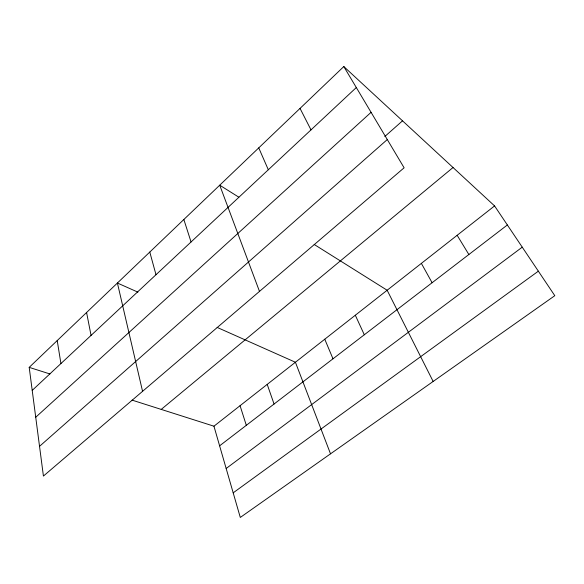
<?xml version="1.0" encoding="UTF-8"?>
<svg xmlns="http://www.w3.org/2000/svg" width="584" height="584" viewBox="0 0 584 584"><rect width="100%" height="100%" fill="white"/><g stroke="black" fill="none" stroke-linecap="round" stroke-linejoin="round"><path stroke-width="0.88" d="M343.808 66.554L404.113 167.798L43.42 476.062L29.2 367.365L343.808 66.554L494.575 205.918L554.8 295.687L240.294 517.446L213.948 426.196L132.079 400.128M32.215 390.389L356.313 87.542M35.726 417.246L371.074 112.325M384.812 136.51L402.522 120.83M39.529 446.337L387.287 139.554M161.22 409.406L453.031 167.52M213.948 426.196L494.575 205.918M219.613 445.818L507.357 224.971M226.161 468.499L522.249 247.163M233.184 492.838L538.36 271.173M29.2 367.365L49.888 373.95M137.912 292.153L117.406 283.028L142.562 391.331M217.146 327.412L295.416 362.248L330.515 453.826M238.819 197.173L219.723 185.194L259.486 291.401M314.185 244.462L387.148 290.241L433.153 381.454M457.148 235.294L468.864 254.514M421.371 263.377L432.102 282.729M300.045 108.405L311.002 129.882M355.313 315.229L364.306 334.763M258.748 147.883L268.319 169.769M324.762 339.209L332.989 358.795M267.209 384.389L274.064 404.026M183.85 219.504L191.056 241.958M240.068 405.69L246.309 425.327M149.789 252.069L155.994 274.721M86.585 312.498L91.053 335.406M57.217 340.574L60.926 363.562"/></g></svg>
